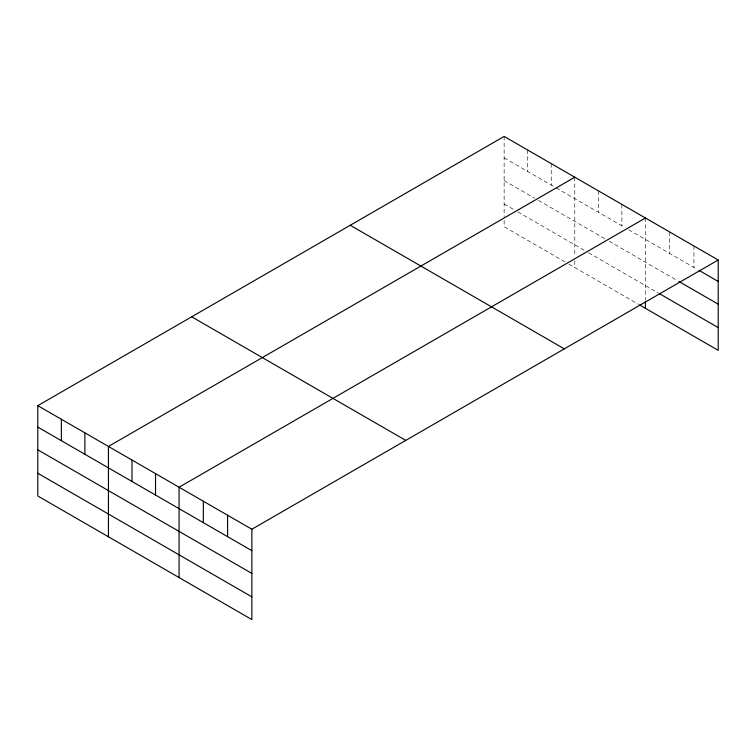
<?xml version="1.0" encoding="UTF-8"?>
<svg xmlns="http://www.w3.org/2000/svg" width="756" height="756" viewBox="0 0 756 756"><rect width="100%" height="100%" fill="white"/><g stroke="black" fill="none" stroke-linecap="round" stroke-linejoin="round"><path stroke-width="0.57" stroke-dasharray="3.78 2.83" d="M504.139 157.853L555.159 187.308M556.142 187.866L624.815 227.518M628.746 229.786L696.975 269.183M504.139 180.589L534.558 198.148M538.48 200.416L605.197 238.934M609.119 241.192L677.763 280.826M504.139 204.016L513.957 209.677M517.879 211.945L584.596 250.463M588.518 252.731L658.561 293.167M564.968 261.869L504.139 226.753L504.139 217.652M568.899 264.137L638.555 304.356M693.942 246.002L693.942 267.426M669.684 231.997L669.684 253.421M645.416 217.993L645.416 300.359M621.876 204.394L621.876 225.817M598.327 190.805L598.327 212.228M574.777 177.206L574.777 256.161M574.777 260.716L574.777 267.529M551.237 163.617L551.237 185.04M527.688 150.019L527.688 171.442M504.139 136.42L504.139 216.518"/><path stroke-width="1.13" d="M718.2 260.007L504.139 136.42L37.8 405.66L37.8 495.993L251.861 619.58L251.861 529.247L718.2 260.007L718.2 350.34L639.538 304.914M574.777 177.206L108.439 446.446L108.439 536.779M645.416 217.993L179.077 487.233L179.077 577.556M698.998 270.346L718.2 281.43M678.775 281.412L718.2 304.167M659.572 293.753L718.2 327.594M350.245 225.269L564.307 348.856M191.693 316.811L405.755 440.398M37.8 405.66L251.861 529.247M37.8 427.093L251.861 550.67M37.8 449.829L251.861 573.417M37.8 473.256L251.861 596.843M645.416 301.493L645.416 308.316M227.594 515.242L227.594 536.665M203.336 501.237L203.336 522.661M155.528 473.634L155.528 495.057M131.988 460.045L131.988 481.468M84.889 432.857L84.889 454.28M61.349 419.259L61.349 440.682"/></g></svg>
